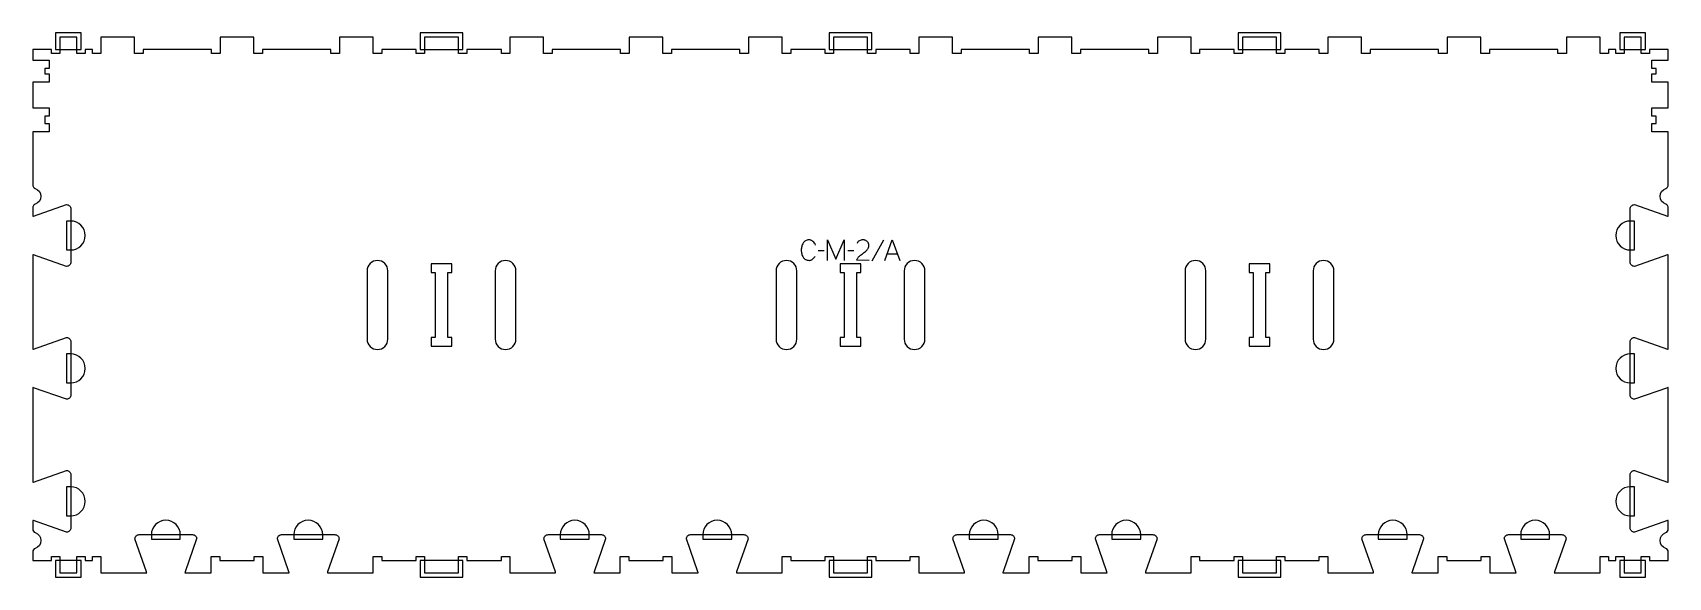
# Model space of a CAD drawing. Extents: x 0 to 2400, y -6 to 792.
import ezdxf

# ---------------------------------------------------------------- set-up
doc = ezdxf.new("R2010")
doc.units = 0
for name, color, linetype in [('1_ANYTOOL_1MMDEEP_LABELS_S', 2, 'CONTINUOUS'), ('3_ANYTOOL_CUTTHROUGH_INSID', 4, 'CONTINUOUS'), ('4_ANYTOOL_CUTTHROUGH_OUTSI', 5, 'CONTINUOUS'), ('5_ANYTOOL_HALF_MILL_9MM_IN', 3, 'CONTINUOUS')]:
    doc.layers.add(name, color=color, linetype=linetype)

msp = doc.modelspace()

# ---------------------------------------------------------------- linework, layer by layer
at = {"layer": '1_ANYTOOL_1MMDEEP_LABELS_S'}
for p, q in [((1248.392856, 487.729569), (1231.207142, 456.958141)), ((1161.092856, 472.086712), (1152.307142, 472.000998)), ((1204.592856, 472.086712), (1195.807142, 472.000998)), ((1253.57857, 467.758141), (1268.492856, 467.758141))]:
    msp.add_line(p, q, dxfattribs=at)
for points in [[(1148.449999, 480.700998, 0.059291), (1146.913838, 483.630415, 0.066881), (1144.699999, 486.079569, 0.04529), (1143.383013, 487.003447, 0.046757), (1141.919642, 487.670641, 0.04633), (1140.279729, 488.074972, 0.037303), (1138.592856, 488.200998, 0.054828), (1136.087216, 487.925413, 0.073548), (1133.744642, 487.027784, 0.073729), (1131.77532, 485.499551, 0.056205), (1130.257142, 483.508141, 0.033355), (1129.035972, 481.118265, 0.034965), (1128.151785, 478.584926, 0.034911), (1127.621757, 475.916919, 0.031589), (1127.449999, 473.200998, 0.032085), (1127.624502, 470.484369, 0.035383), (1128.162499, 467.817069, 0.035431), (1129.060988, 465.281912, 0.033598), (1130.299999, 462.893855, 0.058628), (1131.8622, 460.89297, 0.073381), (1133.883927, 459.374212, 0.072539), (1136.3299, 458.473158, 0.05208), (1138.935713, 458.200998, 0.033243), (1140.377088, 458.296934, 0.042283), (1141.785713, 458.608141, 0.042766), (1143.02841, 459.11523, 0.044269), (1144.164285, 459.829569, 0.055485), (1146.17608, 461.74447, 0.045948), (1147.764285, 464.029569)], [(1227.17857, 458.243855), (1208.87857, 458.286712, -0.034491), (1209.541348, 460.034044, -0.037732), (1210.448213, 461.667069, -0.037744), (1211.587508, 463.141705, -0.03482), (1212.92857, 464.436712, -0.00859), (1215.887795, 466.835295, -0.008791), (1218.92857, 469.129569, 0.020588), (1221.747859, 471.363012, 0.025206), (1224.349999, 473.843855, 0.046908), (1225.370594, 475.145097, 0.051091), (1226.117856, 476.618855, 0.050722), (1226.566589, 478.26703, 0.041139), (1226.707142, 479.972426, 0.039396), (1226.564497, 481.780012, 0.058519), (1226.074999, 483.518855, 0.060358), (1225.284441, 484.925971, 0.061397), (1224.17857, 486.100998, 0.048006), (1222.822613, 487.022957, 0.045901), (1221.317856, 487.675998, 0.045216), (1219.577795, 488.078557, 0.034258), (1217.792856, 488.200998, 0.055622), (1215.158285, 487.907011, 0.079896), (1212.714285, 486.925998, 0.080617), (1210.744897, 485.260298, 0.060287), (1209.307142, 483.100998)]]:
    msp.add_lwpolyline(points, format="xyb", dxfattribs=at)
for points in [[(1166.235713, 458.200998), (1166.235713, 488.200998), (1178.235713, 459.829569), (1190.235713, 488.072426), (1190.235713, 458.200998)], [(1250.107142, 458.200998), (1260.992856, 488.200998), (1272.049999, 458.200998)]]:
    msp.add_lwpolyline(points, dxfattribs=at)
at = {"layer": '3_ANYTOOL_CUTTHROUGH_INSID'}
for points in [[(490.5, 342.750006, 0.198912), (494.966621, 331.966625, 0.414214), (516.53338, 331.966626, 0.198912), (521, 342.750007), (521, 442.749993, 0.198912), (516.53338, 453.533374, 0.198912), (505.75, 457.999997, 0.198912), (494.96662, 453.533374, 0.198912), (490.5, 442.749993)], [(678.5, 342.750006, 0.198912), (682.966621, 331.966625, 0.414214), (704.53338, 331.966626, 0.198912), (709, 342.750007), (709, 442.749993, 0.198912), (704.53338, 453.533374, 0.198912), (693.75, 457.999997, 0.198912), (682.96662, 453.533374, 0.198912), (678.5, 442.749993)], [(1090.5, 342.750006, 0.198912), (1094.966621, 331.966625, 0.414214), (1116.53338, 331.966626, 0.198912), (1121, 342.750007), (1121, 442.749993, 0.198912), (1116.53338, 453.533374, 0.198912), (1105.75, 457.999997, 0.198912), (1094.96662, 453.533374, 0.198912), (1090.5, 442.749993)], [(1278.5, 342.750006, 0.198912), (1282.966621, 331.966625, 0.414214), (1304.53338, 331.966626, 0.198912), (1309, 342.750007), (1309, 442.749993, 0.198912), (1304.53338, 453.533374, 0.198912), (1293.75, 457.999997, 0.198912), (1282.96662, 453.533374, 0.198912), (1278.5, 442.749993)], [(1690.5, 342.750006, 0.198912), (1694.966621, 331.966625, 0.414214), (1716.53338, 331.966626, 0.198912), (1721, 342.750007), (1721, 442.749993, 0.198912), (1716.53338, 453.533374, 0.198912), (1705.75, 457.999997, 0.198912), (1694.96662, 453.533374, 0.198912), (1690.5, 442.749993)], [(1878.5, 342.750006, 0.198912), (1882.966621, 331.966625, 0.414214), (1904.53338, 331.966626, 0.198912), (1909, 342.750007), (1909, 442.749993, 0.198912), (1904.53338, 453.533374, 0.414214), (1882.96662, 453.533374, 0.198912), (1878.5, 442.749993)]]:
    msp.add_lwpolyline(points, format="xyb", close=True, dxfattribs=at)
for points in [[(615, 332.5), (615, 345), (609, 345), (609, 440.5), (615, 440.5), (615, 453), (584.5, 453), (584.5, 440.5), (590.5, 440.5), (590.5, 345), (584.5, 345), (584.5, 332.5)], [(1215, 332.5), (1215, 345), (1209, 345), (1209, 440.5), (1215, 440.5), (1215, 453), (1184.5, 453), (1184.5, 440.5), (1190.5, 440.5), (1190.5, 345), (1184.5, 345), (1184.5, 332.5)], [(1815, 332.5), (1815, 345), (1809, 345), (1809, 440.5), (1815, 440.5), (1815, 453), (1784.5, 453), (1784.5, 440.5), (1790.5, 440.5), (1790.5, 345), (1784.5, 345), (1784.5, 332.5)]]:
    msp.add_lwpolyline(points, close=True, dxfattribs=at)
at = {"layer": '4_ANYTOOL_CUTTHROUGH_OUTSI'}
msp.add_lwpolyline([(167.191563, 0, 0.061784), (166.956569, 1.39487), (150.061035, 49.667412, -0.084368), (150.047, 49.75, -0.414214), (156.297, 56), (234.297, 56, -0.414214), (240.547, 49.75, -0.084368), (240.532965, 49.667412), (223.633852, 1.383805, 0.0608), (223.402521, 0), (262, 0), (262, 23.75, -0.414214), (262.25, 24), (274.25, 24, -0.414214), (274.5, 23.75), (274.5, 18), (325, 18), (325, 23.75, -0.414214), (325.25, 24), (337.25, 24, -0.414214), (337.5, 23.75), (337.5, 0), (376.097563, 0, 0.061784), (375.862569, 1.39487), (358.967035, 49.667412, -0.084368), (358.953, 49.75, -0.414214), (365.203, 56), (443.203, 56, -0.414214), (449.453, 49.75, -0.084368), (449.438965, 49.667412), (432.539852, 1.383805, 0.0608), (432.308521, 0), (499.5, 0), (499.5, 23.75, -0.414214), (499.75, 24), (511.75, 24, -0.414214), (512, 23.75), (512, 18), (562.5, 18), (562.5, 23.75, -0.414214), (562.75, 24), (574.75, 24, -0.414214), (575, 23.75), (575, 0), (624.5, 0), (624.5, 23.75, -0.414214), (624.75, 24), (636.75, 24, -0.414214), (637, 23.75), (637, 18), (687.5, 18), (687.5, 23.75, -0.414214), (687.75, 24), (699.75, 24, -0.414214), (700, 23.75), (700, 0), (767.191563, 0, 0.061784), (766.956569, 1.39487), (750.061035, 49.667412, -0.084368), (750.047, 49.75, -0.414214), (756.297, 56), (834.297, 56, -0.414214), (840.547, 49.75, -0.084368), (840.532965, 49.667412), (823.633852, 1.383805, 0.0608), (823.402521, 0), (862, 0), (862, 23.75, -0.414214), (862.25, 24), (874.25, 24, -0.414214), (874.5, 23.75), (874.5, 18), (925, 18), (925, 23.75, -0.414214), (925.25, 24), (937.25, 24, -0.414214), (937.5, 23.75), (937.5, 0), (976.097563, 0, 0.061784), (975.862569, 1.39487), (958.967035, 49.667412, -0.084368), (958.953, 49.75, -0.414214), (965.203, 56), (1043.203, 56, -0.414214), (1049.453, 49.75, -0.084368), (1049.438965, 49.667412), (1032.539852, 1.383805, 0.0608), (1032.308521, 0), (1099.5, 0), (1099.5, 23.75, -0.414214), (1099.75, 24), (1111.75, 24, -0.414214), (1112, 23.75), (1112, 18), (1162.5, 18), (1162.5, 23.75, -0.414214), (1162.75, 24), (1174.75, 24, -0.414214), (1175, 23.75), (1175, 0), (1224.5, 0), (1224.5, 23.75, -0.414214), (1224.75, 24), (1236.75, 24, -0.414214), (1237, 23.75), (1237, 18), (1287.5, 18), (1287.5, 23.75, -0.414214), (1287.75, 24), (1299.75, 24, -0.414214), (1300, 23.75), (1300, 0), (1367.191563, 0, 0.061784), (1366.956569, 1.39487), (1350.061035, 49.667412, -0.084368), (1350.047, 49.75, -0.414214), (1356.297, 56), (1434.297, 56, -0.414214), (1440.547, 49.75, -0.084368), (1440.532965, 49.667412), (1423.633852, 1.383805, 0.0608), (1423.402521, 0), (1462, 0), (1462, 23.75, -0.414214), (1462.25, 24), (1474.25, 24, -0.414214), (1474.5, 23.75), (1474.5, 18), (1525, 18), (1525, 23.75, -0.414214), (1525.25, 24), (1537.25, 24, -0.414214), (1537.5, 23.75), (1537.5, 0), (1576.097563, 0, 0.061784), (1575.862569, 1.39487), (1558.967035, 49.667412, -0.084368), (1558.953, 49.75, -0.414214), (1565.203, 56), (1643.203, 56, -0.414214), (1649.453, 49.75, -0.084368), (1649.438965, 49.667412), (1632.539852, 1.383805, 0.0608), (1632.308521, 0), (1699.5, 0), (1699.5, 23.75, -0.414214), (1699.75, 24), (1711.75, 24, -0.414214), (1712, 23.75), (1712, 18), (1762.5, 18), (1762.5, 23.75, -0.414214), (1762.75, 24), (1774.75, 24, -0.414214), (1775, 23.75), (1775, 0), (1824.5, 0), (1824.5, 23.75, -0.414214), (1824.75, 24), (1836.75, 24, -0.414214), (1837, 23.75), (1837, 18), (1887.5, 18), (1887.5, 23.75, -0.414214), (1887.75, 24), (1899.75, 24, -0.414214), (1900, 23.75), (1900, 0), (1967.191563, 0, 0.061784), (1966.956569, 1.39487), (1950.061035, 49.667412, -0.084368), (1950.047, 49.75, -0.414214), (1956.297, 56), (2034.297, 56, -0.414214), (2040.547, 49.75, -0.084368), (2040.532965, 49.667412), (2023.633852, 1.383805, 0.0608), (2023.402521, 0), (2062, 0), (2062, 23.75, -0.414214), (2062.25, 24), (2074.25, 24, -0.414214), (2074.5, 23.75), (2074.5, 18), (2125, 18), (2125, 23.75, -0.414214), (2125.25, 24), (2137.25, 24, -0.414214), (2137.5, 23.75), (2137.5, 0), (2176.097563, 0, 0.061784), (2175.862569, 1.39487), (2158.967035, 49.667412, -0.084368), (2158.953, 49.75, -0.414214), (2165.203, 56), (2243.203, 56, -0.414214), (2249.453, 49.75, -0.084368), (2249.438965, 49.667412), (2232.539852, 1.383805, 0.0608), (2232.308521, 0), (2299.5, 0), (2299.5, 23.75, -0.414214), (2299.75, 24), (2311.75, 24, -0.414214), (2312, 23.75), (2312, 18), (2322.5, 18), (2322.5, 23.75, -0.414214), (2322.75, 24), (2334.75, 24, -0.414214), (2335, 23.75), (2335, 0), (2359.5, 0), (2359.5, 23.75, -0.414214), (2359.75, 24), (2371.75, 24, -0.414214), (2372, 23.75), (2372, 18), (2399.5, 18), (2399.5, 30.404437, 0.155096), (2398.444855, 33.724201, 0.155096), (2395.666667, 35.825589, -0.707107), (2395.666667, 58.924411, 0.317837), (2399.5, 64.345563), (2399.5, 76.744479, 0.06141), (2398.10513, 76.509569), (2349.832588, 59.614035, -0.084368), (2349.75, 59.6, -0.414214), (2343.5, 65.85), (2343.5, 143.85, -0.414214), (2349.75, 150.1, -0.084368), (2349.832588, 150.085965), (2398.116195, 133.186852, 0.061178), (2399.5, 132.955437), (2399.5, 271.644479, 0.06141), (2398.10513, 271.409569), (2349.832588, 254.514035, -0.084368), (2349.75, 254.5, -0.414214), (2343.5, 260.75), (2343.5, 338.75, -0.414214), (2349.75, 345, -0.084368), (2349.832588, 344.985965), (2398.116195, 328.086852, 0.061178), (2399.5, 327.855437), (2399.5, 466.544479, 0.06141), (2398.10513, 466.309569), (2349.832588, 449.414035, -0.084368), (2349.75, 449.4, -0.414214), (2343.5, 455.65), (2343.5, 533.65, -0.414214), (2349.75, 539.9, -0.084368), (2349.832588, 539.885965), (2398.116195, 522.986852, 0.061178), (2399.5, 522.755437), (2399.5, 535.154437, 0.155096), (2398.444855, 538.474201, 0.155096), (2395.666667, 540.575589, -0.317837), (2387.5, 552.125, -0.317837), (2395.666667, 563.674411, 0.317837), (2399.5, 569.095563), (2399.5, 646.5), (2375.75, 646.5, -0.414214), (2375.5, 646.75), (2375.5, 658.75, -0.414214), (2375.75, 659), (2381.5, 659), (2381.5, 669.5), (2375.75, 669.5, -0.414214), (2375.5, 669.75), (2375.5, 681.75, -0.414214), (2375.75, 682), (2399.5, 682), (2399.5, 719.412), (2375.75, 719.412, -0.414214), (2375.5, 719.662), (2375.5, 731.662, -0.414214), (2375.75, 731.912), (2381.5, 731.912), (2381.5, 739.5), (2375.75, 739.5, -0.414214), (2375.5, 739.75), (2375.5, 751.75, -0.414214), (2375.75, 752), (2399.5, 752), (2399.5, 767.5), (2372, 767.5), (2372, 761.75, -0.414214), (2371.75, 761.5), (2359.75, 761.5, -0.414214), (2359.5, 761.75), (2359.5, 785.5), (2335, 785.5), (2335, 761.75, -0.414214), (2334.75, 761.5), (2322.75, 761.5, -0.414214), (2322.5, 761.75), (2322.5, 767.5), (2312, 767.5), (2312, 761.75, -0.414214), (2311.75, 761.5), (2299.75, 761.5, -0.414214), (2299.5, 761.75), (2299.5, 785.5), (2250, 785.5), (2250, 761.75, -0.414214), (2249.75, 761.5), (2237.75, 761.5, -0.414214), (2237.5, 761.75), (2237.5, 767.5), (2137, 767.5), (2137, 761.75, -0.414214), (2136.75, 761.5), (2124.75, 761.5, -0.414214), (2124.5, 761.75), (2124.5, 785.5), (2075, 785.5), (2075, 761.75, -0.414214), (2074.75, 761.5), (2062.75, 761.5, -0.414214), (2062.5, 761.75), (2062.5, 767.5), (1962, 767.5), (1962, 761.75, -0.414214), (1961.75, 761.5), (1949.75, 761.5, -0.414214), (1949.5, 761.75), (1949.5, 785.5), (1900, 785.5), (1900, 761.75, -0.414214), (1899.75, 761.5), (1887.75, 761.5, -0.414214), (1887.5, 761.75), (1887.5, 767.5), (1837, 767.5), (1837, 761.75, -0.414214), (1836.75, 761.5), (1824.75, 761.5, -0.414214), (1824.5, 761.75), (1824.5, 785.5), (1775, 785.5), (1775, 761.75, -0.414214), (1774.75, 761.5), (1762.75, 761.5, -0.414214), (1762.5, 761.75), (1762.5, 767.5), (1712, 767.5), (1712, 761.75, -0.414214), (1711.75, 761.5), (1699.75, 761.5, -0.414214), (1699.5, 761.75), (1699.5, 785.5), (1650, 785.5), (1650, 761.75, -0.414214), (1649.75, 761.5), (1637.75, 761.5, -0.414214), (1637.5, 761.75), (1637.5, 767.5), (1537, 767.5), (1537, 761.75, -0.414214), (1536.75, 761.5), (1524.75, 761.5, -0.414214), (1524.5, 761.75), (1524.5, 785.5), (1475, 785.5), (1475, 761.75, -0.414214), (1474.75, 761.5), (1462.75, 761.5, -0.414214), (1462.5, 761.75), (1462.5, 767.5), (1362, 767.5), (1362, 761.75, -0.414214), (1361.75, 761.5), (1349.75, 761.5, -0.414214), (1349.5, 761.75), (1349.5, 785.5), (1300, 785.5), (1300, 761.75, -0.414214), (1299.75, 761.5), (1287.75, 761.5, -0.414214), (1287.5, 761.75), (1287.5, 767.5), (1237, 767.5), (1237, 761.75, -0.414214), (1236.75, 761.5), (1224.75, 761.5, -0.414214), (1224.5, 761.75), (1224.5, 785.5), (1175, 785.5), (1175, 761.75, -0.414214), (1174.75, 761.5), (1162.75, 761.5, -0.414214), (1162.5, 761.75), (1162.5, 767.5), (1112, 767.5), (1112, 761.75, -0.414214), (1111.75, 761.5), (1099.75, 761.5, -0.414214), (1099.5, 761.75), (1099.5, 785.5), (1050, 785.5), (1050, 761.75, -0.414214), (1049.75, 761.5), (1037.75, 761.5, -0.414214), (1037.5, 761.75), (1037.5, 767.5), (937, 767.5), (937, 761.75, -0.414214), (936.75, 761.5), (924.75, 761.5, -0.414214), (924.5, 761.75), (924.5, 785.5), (875, 785.5), (875, 761.75, -0.414214), (874.75, 761.5), (862.75, 761.5, -0.414214), (862.5, 761.75), (862.5, 767.5), (762, 767.5), (762, 761.75, -0.414214), (761.75, 761.5), (749.75, 761.5, -0.414214), (749.5, 761.75), (749.5, 785.5), (700, 785.5), (700, 761.75, -0.414214), (699.75, 761.5), (687.75, 761.5, -0.414214), (687.5, 761.75), (687.5, 767.5), (637, 767.5), (637, 761.75, -0.414214), (636.75, 761.5), (624.75, 761.5, -0.414214), (624.5, 761.75), (624.5, 785.5), (575, 785.5), (575, 761.75, -0.414214), (574.75, 761.5), (562.75, 761.5, -0.414214), (562.5, 761.75), (562.5, 767.5), (512, 767.5), (512, 761.75, -0.414214), (511.75, 761.5), (499.75, 761.5, -0.414214), (499.5, 761.75), (499.5, 785.5), (450, 785.5), (450, 761.75, -0.414214), (449.75, 761.5), (437.75, 761.5, -0.414214), (437.5, 761.75), (437.5, 767.5), (337, 767.5), (337, 761.75, -0.414214), (336.75, 761.5), (324.75, 761.5, -0.414214), (324.5, 761.75), (324.5, 785.5), (275, 785.5), (275, 761.75, -0.414214), (274.75, 761.5), (262.75, 761.5, -0.414214), (262.5, 761.75), (262.5, 767.5), (162, 767.5), (162, 761.75, -0.414214), (161.75, 761.5), (149.75, 761.5, -0.414214), (149.5, 761.75), (149.5, 785.5), (100, 785.5), (100, 761.75, -0.414214), (99.75, 761.5), (87.75, 761.5, -0.414214), (87.5, 761.75), (87.5, 767.5), (77, 767.5), (77, 761.75, -0.414214), (76.75, 761.5), (64.75, 761.5, -0.414214), (64.5, 761.75), (64.5, 785.5), (40, 785.5), (40, 761.75, -0.414214), (39.75, 761.5), (27.75, 761.5, -0.414214), (27.5, 761.75), (27.5, 767.5), (0, 767.5), (0, 752), (23.75, 752, -0.414214), (24, 751.75), (24, 739.75, -0.414214), (23.75, 739.5), (18, 739.5), (18, 731.912), (23.75, 731.912, -0.414214), (24, 731.662), (24, 719.662, -0.414214), (23.75, 719.412), (0, 719.412), (0, 682), (23.75, 682, -0.414214), (24, 681.75), (24, 669.75, -0.414214), (23.75, 669.5), (18, 669.5), (18, 659), (23.75, 659, -0.414214), (24, 658.75), (24, 646.75, -0.414214), (23.75, 646.5), (0, 646.5), (0, 569.095563, 0.317837), (3.833333, 563.674411, -0.317837), (12, 552.125, -0.317837), (3.833333, 540.575589, 0.155096), (1.055145, 538.474201, 0.155096), (0, 535.154437), (0, 522.755437, 0.061784), (1.39487, 522.990431), (49.667412, 539.885965, -0.084368), (49.75, 539.9, -0.414214), (56, 533.65), (56, 455.65, -0.414214), (49.75, 449.4, -0.084368), (49.667412, 449.414035), (1.383805, 466.313148, 0.0608), (0, 466.544479), (0, 327.855437, 0.061784), (1.39487, 328.090431), (49.667412, 344.985965, -0.084368), (49.75, 345, -0.414214), (56, 338.75), (56, 260.75, -0.414214), (49.75, 254.5, -0.084368), (49.667412, 254.514035), (1.383805, 271.413148, 0.0608), (0, 271.644479), (0, 132.955437, 0.061784), (1.39487, 133.190431), (49.667412, 150.085965, -0.084368), (49.75, 150.1, -0.414214), (56, 143.85), (56, 65.85, -0.414214), (49.75, 59.6, -0.084368), (49.667412, 59.614035), (1.383805, 76.513148, 0.0608), (0, 76.744479), (0, 64.345563, 0.317837), (3.833333, 58.924411, -0.707107), (3.833333, 35.825589, 0.155096), (1.055145, 33.724201, 0.155096), (0, 30.404437), (0, 18), (27.5, 18), (27.5, 23.75, -0.414214), (27.75, 24), (39.75, 24, -0.414214), (40, 23.75), (40, 0), (64.5, 0), (64.5, 23.75, -0.414214), (64.75, 24), (76.75, 24, -0.414214), (77, 23.75), (77, 18), (87.5, 18), (87.5, 23.75, -0.414214), (87.75, 24), (99.75, 24, -0.414214), (100, 23.75), (100, 0)], format="xyb", close=True, dxfattribs=at)
at = {"layer": '5_ANYTOOL_HALF_MILL_9MM_IN'}
for points in [[(39.5, 767.5), (65, 767.5), (71, 767.5), (71, 785.74), (71, 792), (33.5, 792), (33.5, 785.74), (33.5, 767.5)], [(574.5, 767.5), (625, 767.5), (631, 767.5), (631, 792), (624.74, 792), (574.76, 792), (568.5, 792), (568.5, 767.5)], [(1174.5, 767.5), (1225, 767.5), (1231, 767.5), (1231, 792), (1224.74, 792), (1174.76, 792), (1168.5, 792), (1168.5, 767.5)], [(1774.5, 767.5), (1825, 767.5), (1831, 767.5), (1831, 792), (1824.74, 792), (1774.76, 792), (1768.5, 792), (1768.5, 767.5)], [(2334.5, 767.5), (2360, 767.5), (2366, 767.5), (2366, 792), (2359.74, 792), (2334.76, 792), (2328.5, 792), (2328.5, 767.5)], [(65, 18), (39.5, 18), (33.5, 18), (33.5, -0.24), (33.5, -6.5), (64.74, -6.5), (71, -6.5), (71, 18)], [(625, 18), (574.5, 18), (568.5, 18), (568.5, -0.24), (568.5, -6.5), (624.74, -6.5), (631, -6.5), (631, 18)], [(1225, 18), (1174.5, 18), (1168.5, 18), (1168.5, -0.24), (1168.5, -6.5), (1224.74, -6.5), (1231, -6.5), (1231, 18)], [(1825, 18), (1774.5, 18), (1768.5, 18), (1768.5, -0.24), (1768.5, -6.5), (1824.74, -6.5), (1831, -6.5), (1831, 18)], [(2360, 18), (2334.5, 18), (2328.5, 18), (2328.5, -0.24), (2328.5, -6.5), (2359.74, -6.5), (2366, -6.5), (2366, 18)]]:
    msp.add_lwpolyline(points, close=True, dxfattribs=at)
for points in [[(55.75, 473.4, 1), (55.75, 515.9), (49.5, 515.9), (49.5, 473.4)], [(2344, 515.9), (2343.75, 515.9, 1), (2343.75, 473.4), (2350, 473.4), (2350, 515.9)], [(55.75, 278.5, 1), (55.75, 321), (49.5, 321), (49.5, 278.5)], [(2344, 321), (2343.75, 321, 1), (2343.75, 278.5), (2350, 278.5), (2350, 321)], [(55.75, 83.6, 1), (55.75, 126.1), (49.5, 126.1), (49.5, 83.6)], [(2344, 126.1), (2343.75, 126.1, 1), (2343.75, 83.6), (2350, 83.6), (2350, 126.1)], [(216.547, 55.75, 1), (174.047, 55.75), (174.047, 49.5), (216.547, 49.5)], [(425.453, 55.75, 1), (382.953, 55.75), (382.953, 49.5), (425.453, 49.5)], [(816.547, 55.75, 1), (774.047, 55.75), (774.047, 49.5), (816.547, 49.5)], [(1025.453, 55.75, 1), (982.953, 55.75), (982.953, 49.5), (1025.453, 49.5)], [(1416.547, 55.75, 1), (1374.047, 55.75), (1374.047, 49.5), (1416.547, 49.5)], [(1625.453, 55.75, 1), (1582.953, 55.75), (1582.953, 49.5), (1625.453, 49.5)], [(2016.547, 55.75, 1), (1974.047, 55.75), (1974.047, 49.5), (2016.547, 49.5)], [(2225.453, 55.75, 1), (2182.953, 55.75), (2182.953, 49.5), (2225.453, 49.5)]]:
    msp.add_lwpolyline(points, format="xyb", close=True, dxfattribs=at)

doc.saveas('drawing.dxf')
